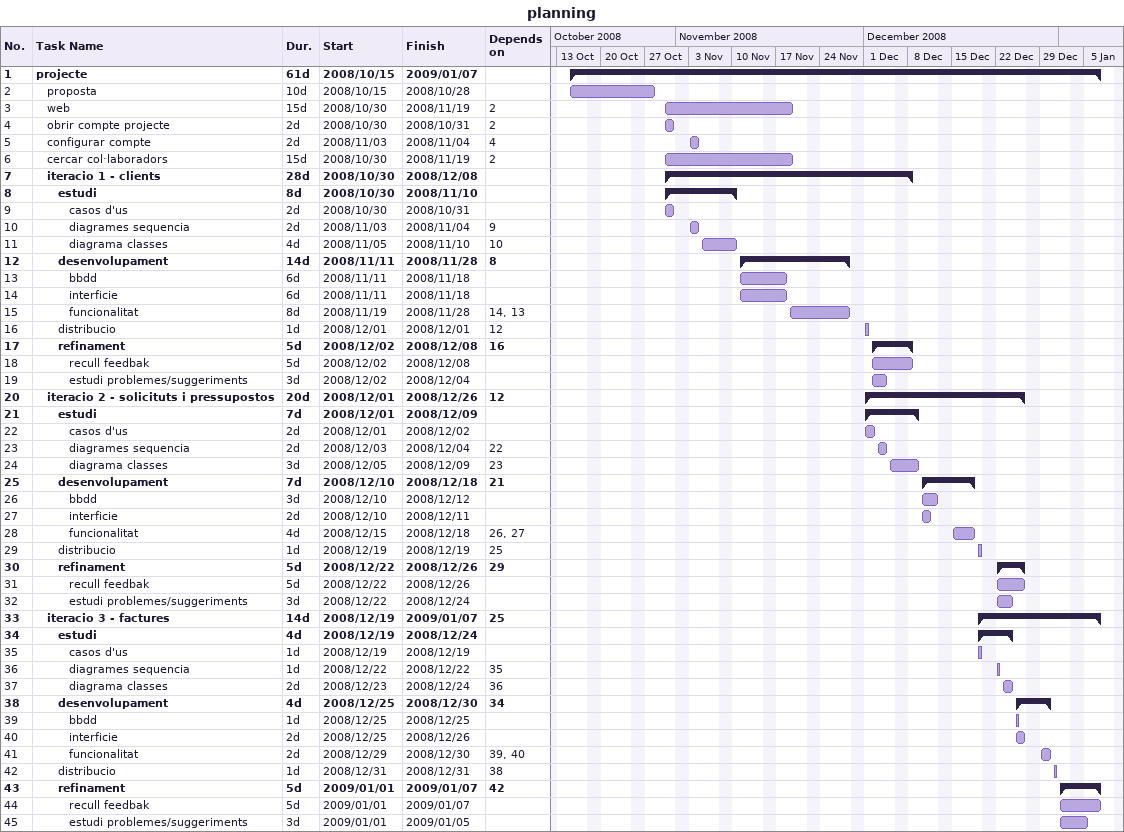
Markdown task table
planning

| ID | Level | Task | Duration | Start | Finish | Predecessors |
|---|---|---|---|---|---|---|
| 1 | 1 | **projecte** | 61d | 2008-10-15 | 2009-01-07 |  |
| 2 | 2 | proposta | 10d | 2008-10-15 | 2008-10-28 |  |
| 3 | 2 | web | 15d | 2008-10-30 | 2008-11-19 | 2 |
| 4 | 2 | obrir compte projecte | 2d | 2008-10-30 | 2008-10-31 | 2 |
| 5 | 2 | configurar compte | 2d | 2008-11-03 | 2008-11-04 | 4 |
| 6 | 2 | cercar col·laboradors | 15d | 2008-10-30 | 2008-11-19 | 2 |
| 7 | 2 | **iteracio 1 - clients** | 28d | 2008-10-30 | 2008-12-08 |  |
| 8 | 3 | **estudi** | 8d | 2008-10-30 | 2008-11-10 |  |
| 9 | 4 | casos d'us | 2d | 2008-10-30 | 2008-10-31 |  |
| 10 | 4 | diagrames sequencia | 2d | 2008-11-03 | 2008-11-04 | 9 |
| 11 | 4 | diagrama classes | 4d | 2008-11-05 | 2008-11-10 | 10 |
| 12 | 3 | **desenvolupament** | 14d | 2008-11-11 | 2008-11-28 | 8 |
| 13 | 4 | bbdd | 6d | 2008-11-11 | 2008-11-18 |  |
| 14 | 4 | interficie | 6d | 2008-11-11 | 2008-11-18 |  |
| 15 | 4 | funcionalitat | 8d | 2008-11-19 | 2008-11-28 | 14, 13 |
| 16 | 3 | distribucio | 1d | 2008-12-01 | 2008-12-01 | 12 |
| 17 | 3 | **refinament** | 5d | 2008-12-02 | 2008-12-08 | 16 |
| 18 | 4 | recull feedbak | 5d | 2008-12-02 | 2008-12-08 |  |
| 19 | 4 | estudi problemes/suggeriments | 3d | 2008-12-02 | 2008-12-04 |  |
| 20 | 2 | **iteracio 2 - solicituts i pressupostos** | 20d | 2008-12-01 | 2008-12-26 | 12 |
| 21 | 3 | **estudi** | 7d | 2008-12-01 | 2008-12-09 |  |
| 22 | 4 | casos d'us | 2d | 2008-12-01 | 2008-12-02 |  |
| 23 | 4 | diagrames sequencia | 2d | 2008-12-03 | 2008-12-04 | 22 |
| 24 | 4 | diagrama classes | 3d | 2008-12-05 | 2008-12-09 | 23 |
| 25 | 3 | **desenvolupament** | 7d | 2008-12-10 | 2008-12-18 | 21 |
| 26 | 4 | bbdd | 3d | 2008-12-10 | 2008-12-12 |  |
| 27 | 4 | interficie | 2d | 2008-12-10 | 2008-12-11 |  |
| 28 | 4 | funcionalitat | 4d | 2008-12-15 | 2008-12-18 | 26, 27 |
| 29 | 3 | distribucio | 1d | 2008-12-19 | 2008-12-19 | 25 |
| 30 | 3 | **refinament** | 5d | 2008-12-22 | 2008-12-26 | 29 |
| 31 | 4 | recull feedbak | 5d | 2008-12-22 | 2008-12-26 |  |
| 32 | 4 | estudi problemes/suggeriments | 3d | 2008-12-22 | 2008-12-24 |  |
| 33 | 2 | **iteracio 3 - factures** | 14d | 2008-12-19 | 2009-01-07 | 25 |
| 34 | 3 | **estudi** | 4d | 2008-12-19 | 2008-12-24 |  |
| 35 | 4 | casos d'us | 1d | 2008-12-19 | 2008-12-19 |  |
| 36 | 4 | diagrames sequencia | 1d | 2008-12-22 | 2008-12-22 | 35 |
| 37 | 4 | diagrama classes | 2d | 2008-12-23 | 2008-12-24 | 36 |
| 38 | 3 | **desenvolupament** | 4d | 2008-12-25 | 2008-12-30 | 34 |
| 39 | 4 | bbdd | 1d | 2008-12-25 | 2008-12-25 |  |
| 40 | 4 | interficie | 2d | 2008-12-25 | 2008-12-26 |  |
| 41 | 4 | funcionalitat | 2d | 2008-12-29 | 2008-12-30 | 39, 40 |
| 42 | 3 | distribucio | 1d | 2008-12-31 | 2008-12-31 | 38 |
| 43 | 3 | **refinament** | 5d | 2009-01-01 | 2009-01-07 | 42 |
| 44 | 4 | recull feedbak | 5d | 2009-01-01 | 2009-01-07 |  |
| 45 | 4 | estudi problemes/suggeriments | 3d | 2009-01-01 | 2009-01-05 |  |
